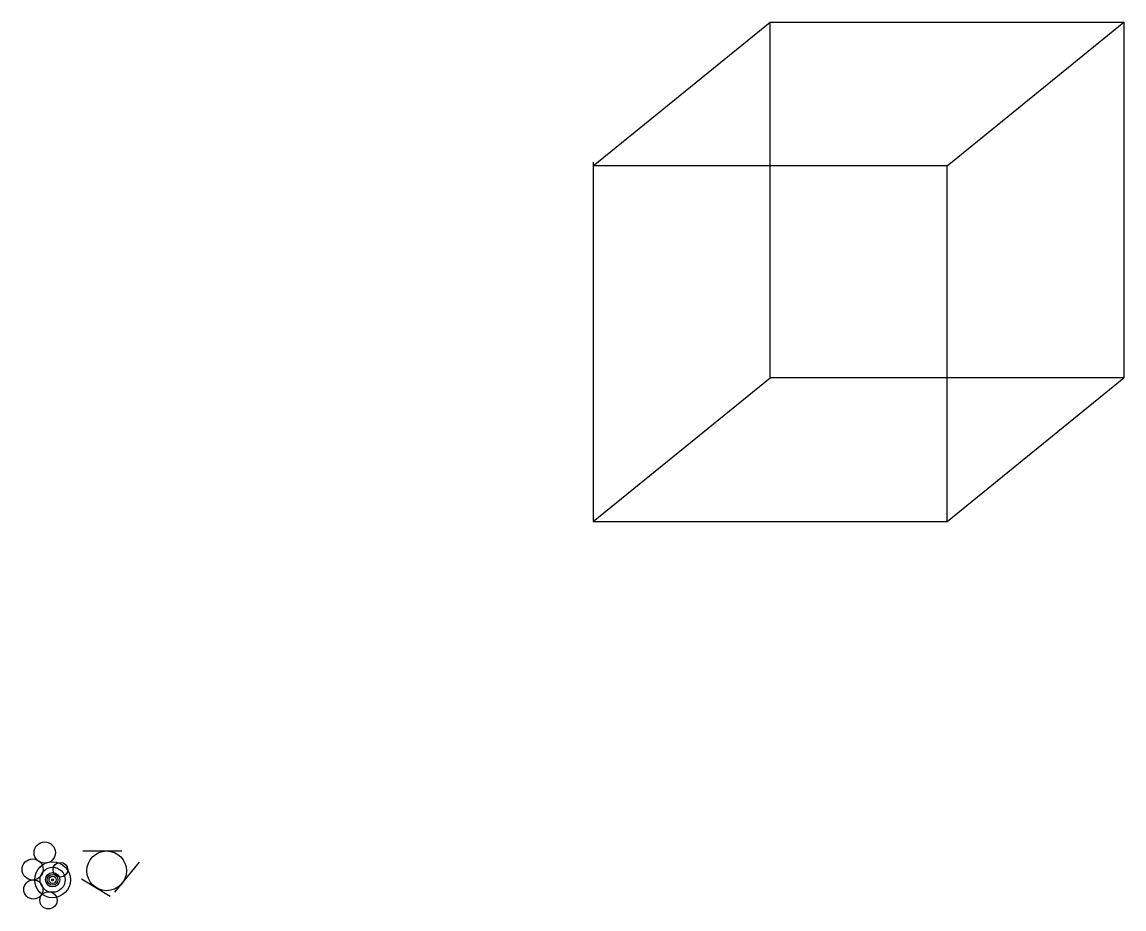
# Model space of a CAD drawing. Header units: millimetres. Extents: x -85 to 2989, y -81 to 2394.
import ezdxf

# ---------------------------------------------------------------- set-up
doc = ezdxf.new("R2010")
doc.units = ezdxf.units.MM

msp = doc.modelspace()

# ---------------------------------------------------------------- linework, layer by layer
for p, q in [((1508.6, 1992.8), (2002.1, 2393.7)), ((2002.1, 1400.9), (2002.1, 2393.7)), ((2002.1, 2393.7), (2989.2, 2393.7)), ((2495.7, 1992.8), (2989.2, 2393.7)), ((2989.2, 2393.7), (2989.2, 1400.9)), ((1508.6, 2002.3), (1508.6, 1000)), ((2495.7, 1992.8), (1508.6, 1992.8)), ((2495.7, 1000), (2495.7, 1992.8)), ((1508.6, 1000), (2002.1, 1400.9)), ((2989.2, 1400.9), (2002.1, 1400.9)), ((2495.7, 1000), (2989.2, 1400.9)), ((1508.6, 1000), (2495.7, 1000)), ((84.1, 80.4), (193.5, 80.4)), ((173.6, -34.5), (242.7, 49.2)), ((81, 2.3), (160.2, -45.3))]:
    msp.add_line(p, q)
for centre, radius in [((-22, 76), 29.7), ((150.8, 25), 55.4), ((-55.8, 28.8), 29.5), ((0, 0), 50), ((0, 0), 35), ((21.8, 28), 20.5), ((0, 0), 20), ((0, 0), 15), ((0, 0), 10), ((0, 0), 2.5), ((0, 0), 0.00634), ((-53.7, -27), 26.8), ((-11.5, -57.3), 24.1)]:
    msp.add_circle(centre, radius)

doc.saveas('drawing.dxf')
